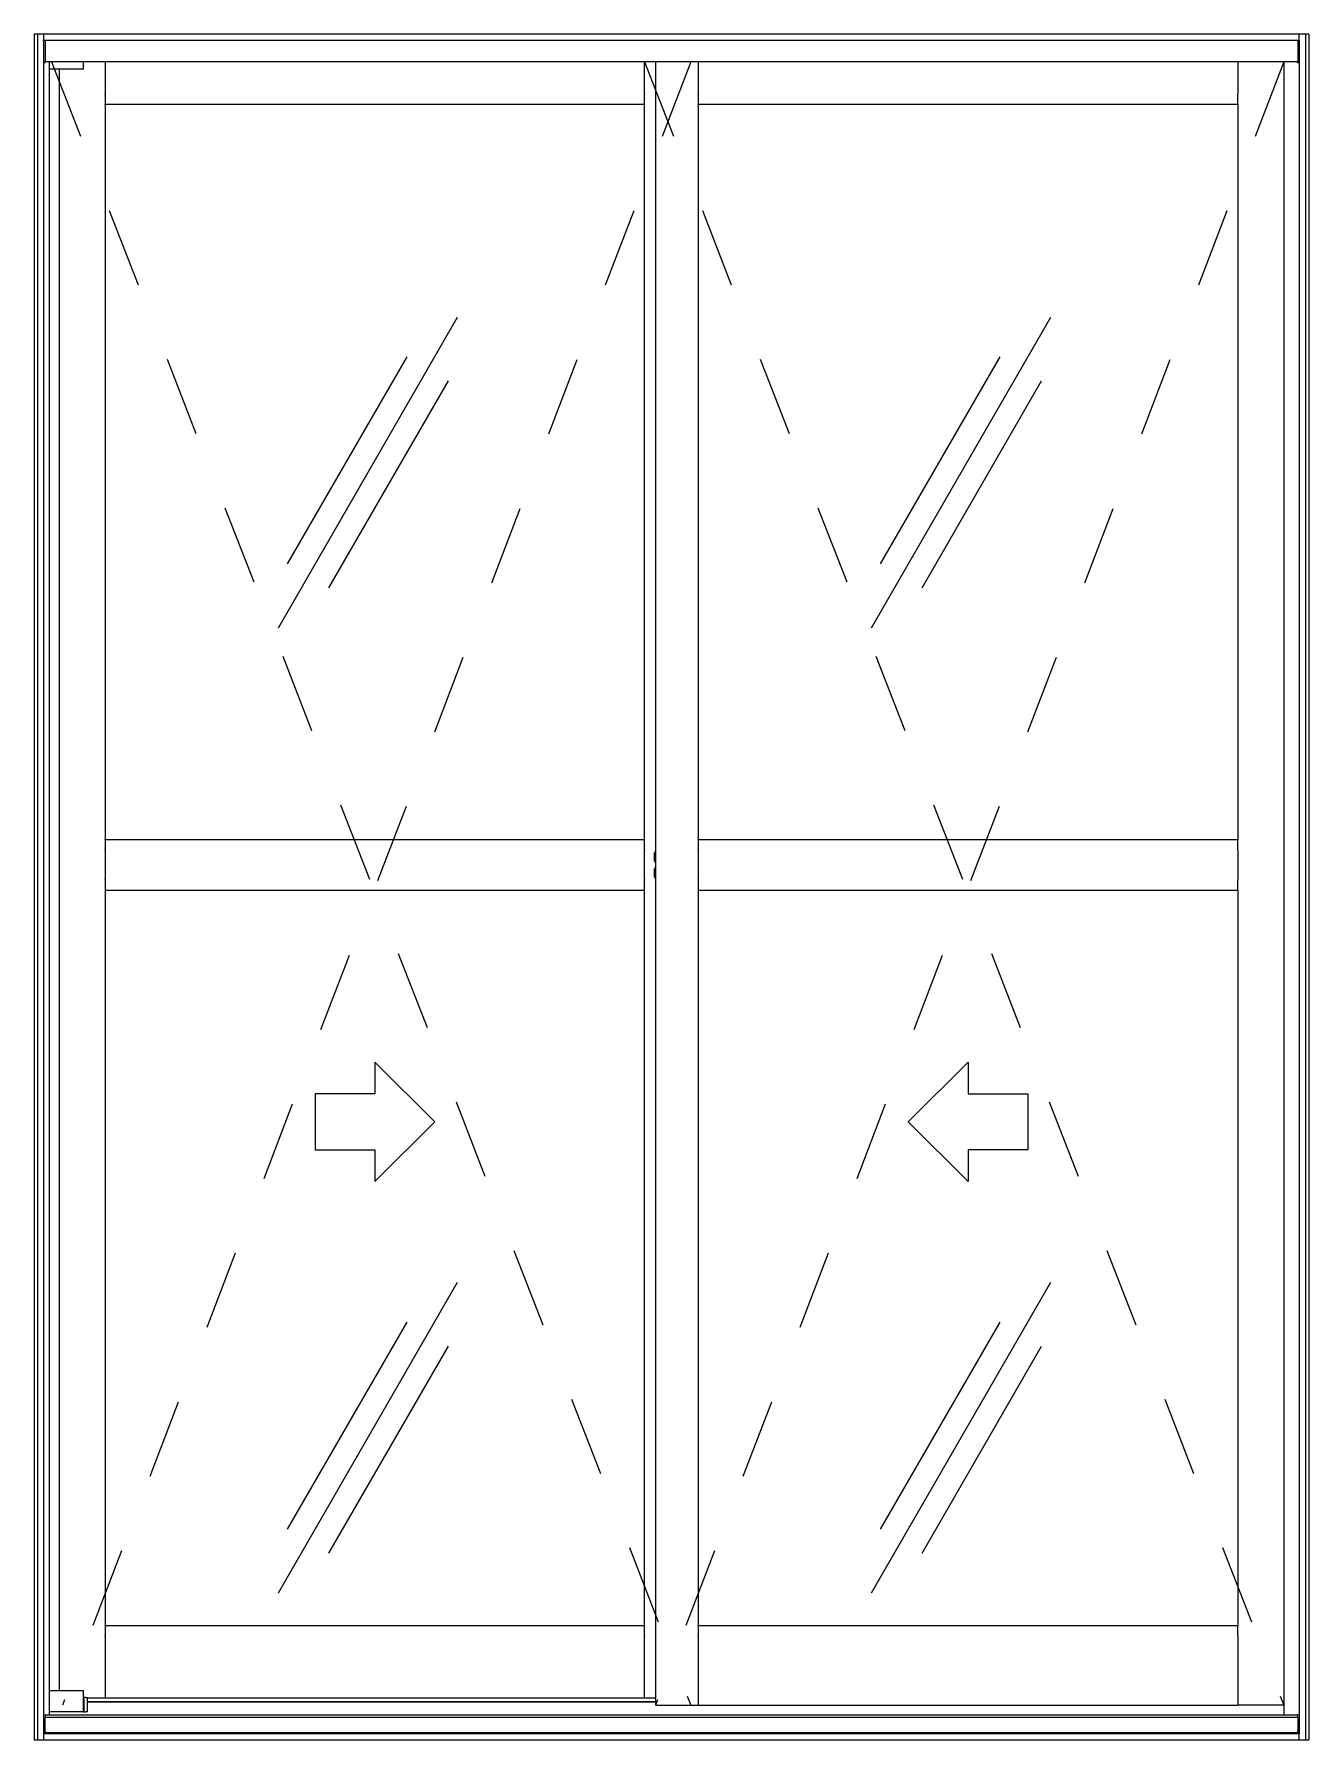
# Model space of a CAD drawing. Header units: millimetres. Extents: x 128.17 to 129.77, y 1065.88 to 1068.02.
import ezdxf

# ---------------------------------------------------------------- set-up
doc = ezdxf.new("R2010")
doc.units = ezdxf.units.MM
doc.header["$LTSCALE"] = 0.5
doc.linetypes.add('HIDDEN2', pattern=[0.1875, 0.125, -0.0625])
doc.layers.add('Gravia_Portas', color=1, linetype='Continuous')
doc.layers.add('Gravia_Portas_hidden2', color=1, linetype='HIDDEN2')

msp = doc.modelspace()

# ---------------------------------------------------------------- linework, layer by layer
at = {"layer": 'Gravia_Portas', "color": 2}
for p, q in [((129.766, 1068.0218), (128.166, 1068.0218)), ((128.166, 1068.0218), (128.166, 1065.8818)), ((129.766, 1068.0218), (129.766, 1065.8818)), ((128.166, 1065.8818), (129.766, 1065.8818))]:
    msp.add_line(p, q, dxfattribs=at)
at = {"layer": 'Gravia_Portas'}
for p, q in [((128.1701, 1068.0218), (128.1701, 1065.8818)), ((128.178, 1068.0214), (128.178, 1068.0143)), ((128.178, 1068.0139), (128.178, 1068.0143)), ((129.754, 1068.0139), (128.178, 1068.0139)), ((128.178, 1068.0139), (128.178, 1065.8897)), ((128.18, 1068.0139), (128.18, 1067.9868)), ((129.752, 1068.0139), (129.752, 1067.9868)), ((129.754, 1068.0143), (129.754, 1068.0214)), ((129.754, 1068.0143), (129.754, 1068.0139)), ((129.754, 1068.0139), (129.754, 1065.8897)), ((129.7619, 1068.0218), (129.7619, 1065.8818)), ((128.18, 1067.9858), (128.178, 1067.9858)), ((129.752, 1067.9868), (128.18, 1067.9868)), ((128.18, 1067.9858), (128.18, 1067.9868)), ((128.185, 1067.9868), (128.185, 1065.9133)), ((128.1939, 1067.9776), (128.185, 1067.9776)), ((128.2239, 1067.9776), (128.1939, 1067.9776)), ((128.1975, 1067.9776), (128.1975, 1065.9433)), ((128.228, 1067.9776), (128.2239, 1067.9776)), ((128.228, 1067.982), (128.228, 1067.9868)), ((128.228, 1067.982), (128.228, 1067.9817)), ((128.228, 1067.9776), (128.228, 1067.9817)), ((128.2553, 1067.9868), (128.2553, 1067.9471)), ((128.9323, 1067.9471), (128.9323, 1067.9868)), ((128.9459, 1067.9868), (128.9459, 1065.9253)), ((128.9997, 1067.9868), (128.9997, 1067.9471)), ((129.6767, 1067.9868), (129.6767, 1067.9471)), ((129.7345, 1067.9868), (129.7345, 1065.9133)), ((129.752, 1067.9858), (129.752, 1067.9868)), ((129.754, 1067.9858), (129.752, 1067.9858)), ((128.2553, 1067.9463), (128.2553, 1067.9471)), ((128.2553, 1067.9463), (128.2553, 1067.9339)), ((128.9323, 1067.9471), (128.9323, 1067.9463)), ((128.9323, 1067.9339), (128.9323, 1067.9463)), ((128.9997, 1067.9463), (128.9997, 1067.9471)), ((128.9997, 1067.9463), (128.9997, 1067.9339)), ((129.6767, 1067.9471), (129.6767, 1067.9463)), ((129.6767, 1067.9339), (129.6767, 1067.9463)), ((128.2553, 1067.9335), (128.2553, 1067.9339)), ((128.9323, 1067.9335), (128.2553, 1067.9335)), ((128.2553, 1067.9335), (128.2553, 1067.0112)), ((128.9323, 1067.9339), (128.9323, 1067.9335)), ((128.9323, 1067.0112), (128.9323, 1067.9335)), ((128.9997, 1067.9335), (128.9997, 1067.9339)), ((128.9997, 1067.9335), (128.9997, 1067.0112)), ((129.6767, 1067.9335), (128.9997, 1067.9335)), ((129.6767, 1067.9339), (129.6767, 1067.9335)), ((129.6767, 1067.9335), (129.6767, 1067.0112)), ((128.4726, 1067.2771), (128.6976, 1067.6668)), ((129.217, 1067.2771), (129.442, 1067.6668)), ((128.4841, 1067.357), (128.6341, 1067.6168)), ((129.2285, 1067.357), (129.3785, 1067.6168)), ((128.5361, 1067.327), (128.6861, 1067.5868)), ((129.2805, 1067.327), (129.4305, 1067.5868)), ((128.2553, 1067.0108), (128.2553, 1067.0112)), ((128.2553, 1067.0112), (128.9323, 1067.0112)), ((128.2553, 1067.0108), (128.2553, 1066.9983)), ((128.9323, 1067.0112), (128.9323, 1067.0108)), ((128.9323, 1066.9983), (128.9323, 1067.0108)), ((128.9997, 1067.0108), (128.9997, 1067.0112)), ((128.9997, 1067.0112), (129.6767, 1067.0112)), ((128.9997, 1067.0108), (128.9997, 1066.9983)), ((129.6767, 1067.0112), (129.6767, 1067.0108)), ((129.6767, 1066.9983), (129.6767, 1067.0108)), ((128.2553, 1066.9975), (128.2553, 1066.9983)), ((128.2553, 1066.9975), (128.2553, 1066.9612)), ((128.9323, 1066.9983), (128.9323, 1066.9975)), ((128.9323, 1066.9612), (128.9323, 1066.9975)), ((128.9447, 1066.9841), (128.9447, 1066.9947)), ((128.9997, 1066.9975), (128.9997, 1066.9983)), ((128.9997, 1066.9975), (128.9997, 1066.9612)), ((129.6767, 1066.9983), (129.6767, 1066.9975)), ((129.6767, 1066.9975), (129.6767, 1066.9612)), ((128.2553, 1066.9604), (128.2553, 1066.9612)), ((128.9323, 1066.9612), (128.9323, 1066.9604)), ((128.9447, 1066.9641), (128.9447, 1066.9747)), ((128.9997, 1066.9604), (128.9997, 1066.9612)), ((129.6767, 1066.9612), (129.6767, 1066.9604)), ((128.2553, 1066.9604), (128.2553, 1066.948)), ((128.2553, 1066.9476), (128.2553, 1066.948)), ((128.2553, 1066.9476), (128.9323, 1066.9476)), ((128.2553, 1066.9476), (128.2553, 1066.0253)), ((128.9323, 1066.948), (128.9323, 1066.9604)), ((128.9323, 1066.948), (128.9323, 1066.9476)), ((128.9323, 1066.0253), (128.9323, 1066.9476)), ((128.9997, 1066.9604), (128.9997, 1066.948)), ((128.9997, 1066.9476), (128.9997, 1066.948)), ((128.9997, 1066.9476), (128.9997, 1066.0253)), ((128.9997, 1066.9476), (129.6767, 1066.9476)), ((129.6767, 1066.948), (129.6767, 1066.9604)), ((129.6767, 1066.948), (129.6767, 1066.9476)), ((129.6767, 1066.9476), (129.6767, 1066.0253)), ((128.4726, 1066.0662), (128.6976, 1066.4559)), ((129.217, 1066.0662), (129.442, 1066.4559)), ((128.4841, 1066.1461), (128.6341, 1066.4059)), ((129.2285, 1066.1461), (129.3785, 1066.4059)), ((128.5361, 1066.1161), (128.6861, 1066.3759)), ((129.2805, 1066.1161), (129.4305, 1066.3759)), ((128.2553, 1066.0249), (128.2553, 1066.0253)), ((128.2553, 1066.0253), (128.9323, 1066.0253)), ((128.2553, 1066.0249), (128.2553, 1066.0124)), ((128.9323, 1066.0253), (128.9323, 1066.0249)), ((128.9323, 1066.0124), (128.9323, 1066.0249)), ((128.9997, 1066.0249), (128.9997, 1066.0253)), ((128.9997, 1066.0253), (129.6767, 1066.0253)), ((128.9997, 1066.0249), (128.9997, 1066.0124)), ((129.6767, 1066.0253), (129.6767, 1066.0249)), ((129.6767, 1066.0124), (129.6767, 1066.0249)), ((128.2553, 1066.0116), (128.2553, 1066.0124)), ((128.2553, 1066.0116), (128.2553, 1065.9342)), ((128.9323, 1066.0124), (128.9323, 1066.0116)), ((128.9323, 1065.9342), (128.9323, 1066.0116)), ((128.9997, 1066.0116), (128.9997, 1066.0124)), ((128.9997, 1066.0116), (128.9997, 1065.9253)), ((129.6767, 1066.0124), (129.6767, 1066.0116)), ((129.6767, 1066.0116), (129.6767, 1065.9253)), ((128.1939, 1065.9433), (128.185, 1065.9433)), ((128.2121, 1065.9433), (128.1939, 1065.9433)), ((128.2239, 1065.9433), (128.2122, 1065.9433)), ((128.228, 1065.9433), (128.2239, 1065.9433)), ((128.228, 1065.9392), (128.228, 1065.9433)), ((128.228, 1065.9392), (128.228, 1065.9389)), ((128.228, 1065.9171), (128.228, 1065.9389)), ((128.2286, 1065.9351), (128.228, 1065.9351)), ((128.2311, 1065.9351), (128.2286, 1065.9351)), ((128.2286, 1065.9351), (128.2286, 1065.9171)), ((128.2311, 1065.9351), (128.2331, 1065.9351)), ((128.2331, 1065.9171), (128.2331, 1065.9351)), ((128.9459, 1065.9342), (128.2331, 1065.9342)), ((128.18, 1065.9142), (128.18, 1065.9111)), ((128.18, 1065.9133), (128.1844, 1065.9133)), ((128.185, 1065.9133), (128.1844, 1065.9133)), ((128.228, 1065.9171), (128.185, 1065.9171)), ((128.185, 1065.9133), (129.7345, 1065.9133)), ((128.228, 1065.9171), (128.2286, 1065.9171)), ((128.2286, 1065.9171), (128.2311, 1065.9171)), ((128.2331, 1065.9171), (128.2311, 1065.9171)), ((128.2331, 1065.9296), (128.9459, 1065.9296)), ((128.9459, 1065.9296), (128.2331, 1065.9296)), ((128.9478, 1065.9253), (128.9459, 1065.9253)), ((128.9478, 1065.9253), (128.9994, 1065.9253)), ((128.9997, 1065.9253), (128.9994, 1065.9253)), ((128.9997, 1065.9253), (129.6767, 1065.9253)), ((129.6767, 1065.9253), (129.677, 1065.9253)), ((129.7345, 1065.9253), (129.677, 1065.9253)), ((129.7349, 1065.9133), (129.752, 1065.9133)), ((129.752, 1065.9111), (129.752, 1065.9142)), ((128.178, 1065.9093), (128.18, 1065.9093)), ((128.178, 1065.8922), (128.18, 1065.8922)), ((128.18, 1065.9111), (128.18, 1065.9093)), ((128.18, 1065.9103), (129.752, 1065.9103)), ((128.18, 1065.8922), (128.18, 1065.9093)), ((128.18, 1065.8922), (128.18, 1065.8912)), ((129.752, 1065.9093), (129.752, 1065.9111)), ((129.752, 1065.9093), (129.752, 1065.8922)), ((129.752, 1065.9093), (129.754, 1065.9093)), ((129.752, 1065.8912), (129.752, 1065.8922)), ((129.752, 1065.8922), (129.754, 1065.8922)), ((128.178, 1065.8893), (128.178, 1065.8897)), ((128.178, 1065.8897), (129.754, 1065.8897)), ((128.178, 1065.8893), (128.178, 1065.8822)), ((128.18, 1065.8912), (129.752, 1065.8912)), ((128.18, 1065.8897), (128.18, 1065.8912)), ((129.752, 1065.8912), (129.752, 1065.8897)), ((129.754, 1065.8897), (129.754, 1065.8893)), ((129.754, 1065.8822), (129.754, 1065.8893))]:
    msp.add_line(p, q, dxfattribs=at)
for points in [[(128.6688, 1066.6571), (128.5938, 1066.7321), (128.5938, 1066.6921), (128.5188, 1066.6921), (128.5188, 1066.6221), (128.5938, 1066.6221), (128.5938, 1066.5821), (128.6688, 1066.6571)], [(129.2632, 1066.6571), (129.3382, 1066.7321), (129.3382, 1066.6921), (129.4132, 1066.6921), (129.4132, 1066.6221), (129.3382, 1066.6221), (129.3382, 1066.5821), (129.2632, 1066.6571)]]:
    msp.add_lwpolyline(points, close=True, dxfattribs=at)
for centre, start, end in [((128.9459, 1066.9947), 90, 180), ((128.9459, 1066.9841), 180, 270), ((128.9459, 1066.9747), 90, 180), ((128.9459, 1066.9641), 180, 270)]:
    msp.add_arc(centre, 0.0012, start, end, dxfattribs=at)
at = {"layer": 'Gravia_Portas_hidden2'}
for p, q in [((128.1879, 1067.9868), (128.9901, 1065.9253)), ((128.9901, 1067.9868), (128.2015, 1065.9253)), ((128.9323, 1067.9868), (129.7345, 1065.9253)), ((129.7345, 1067.9868), (128.9459, 1065.9253))]:
    msp.add_line(p, q, dxfattribs=at)

doc.saveas('drawing.dxf')
